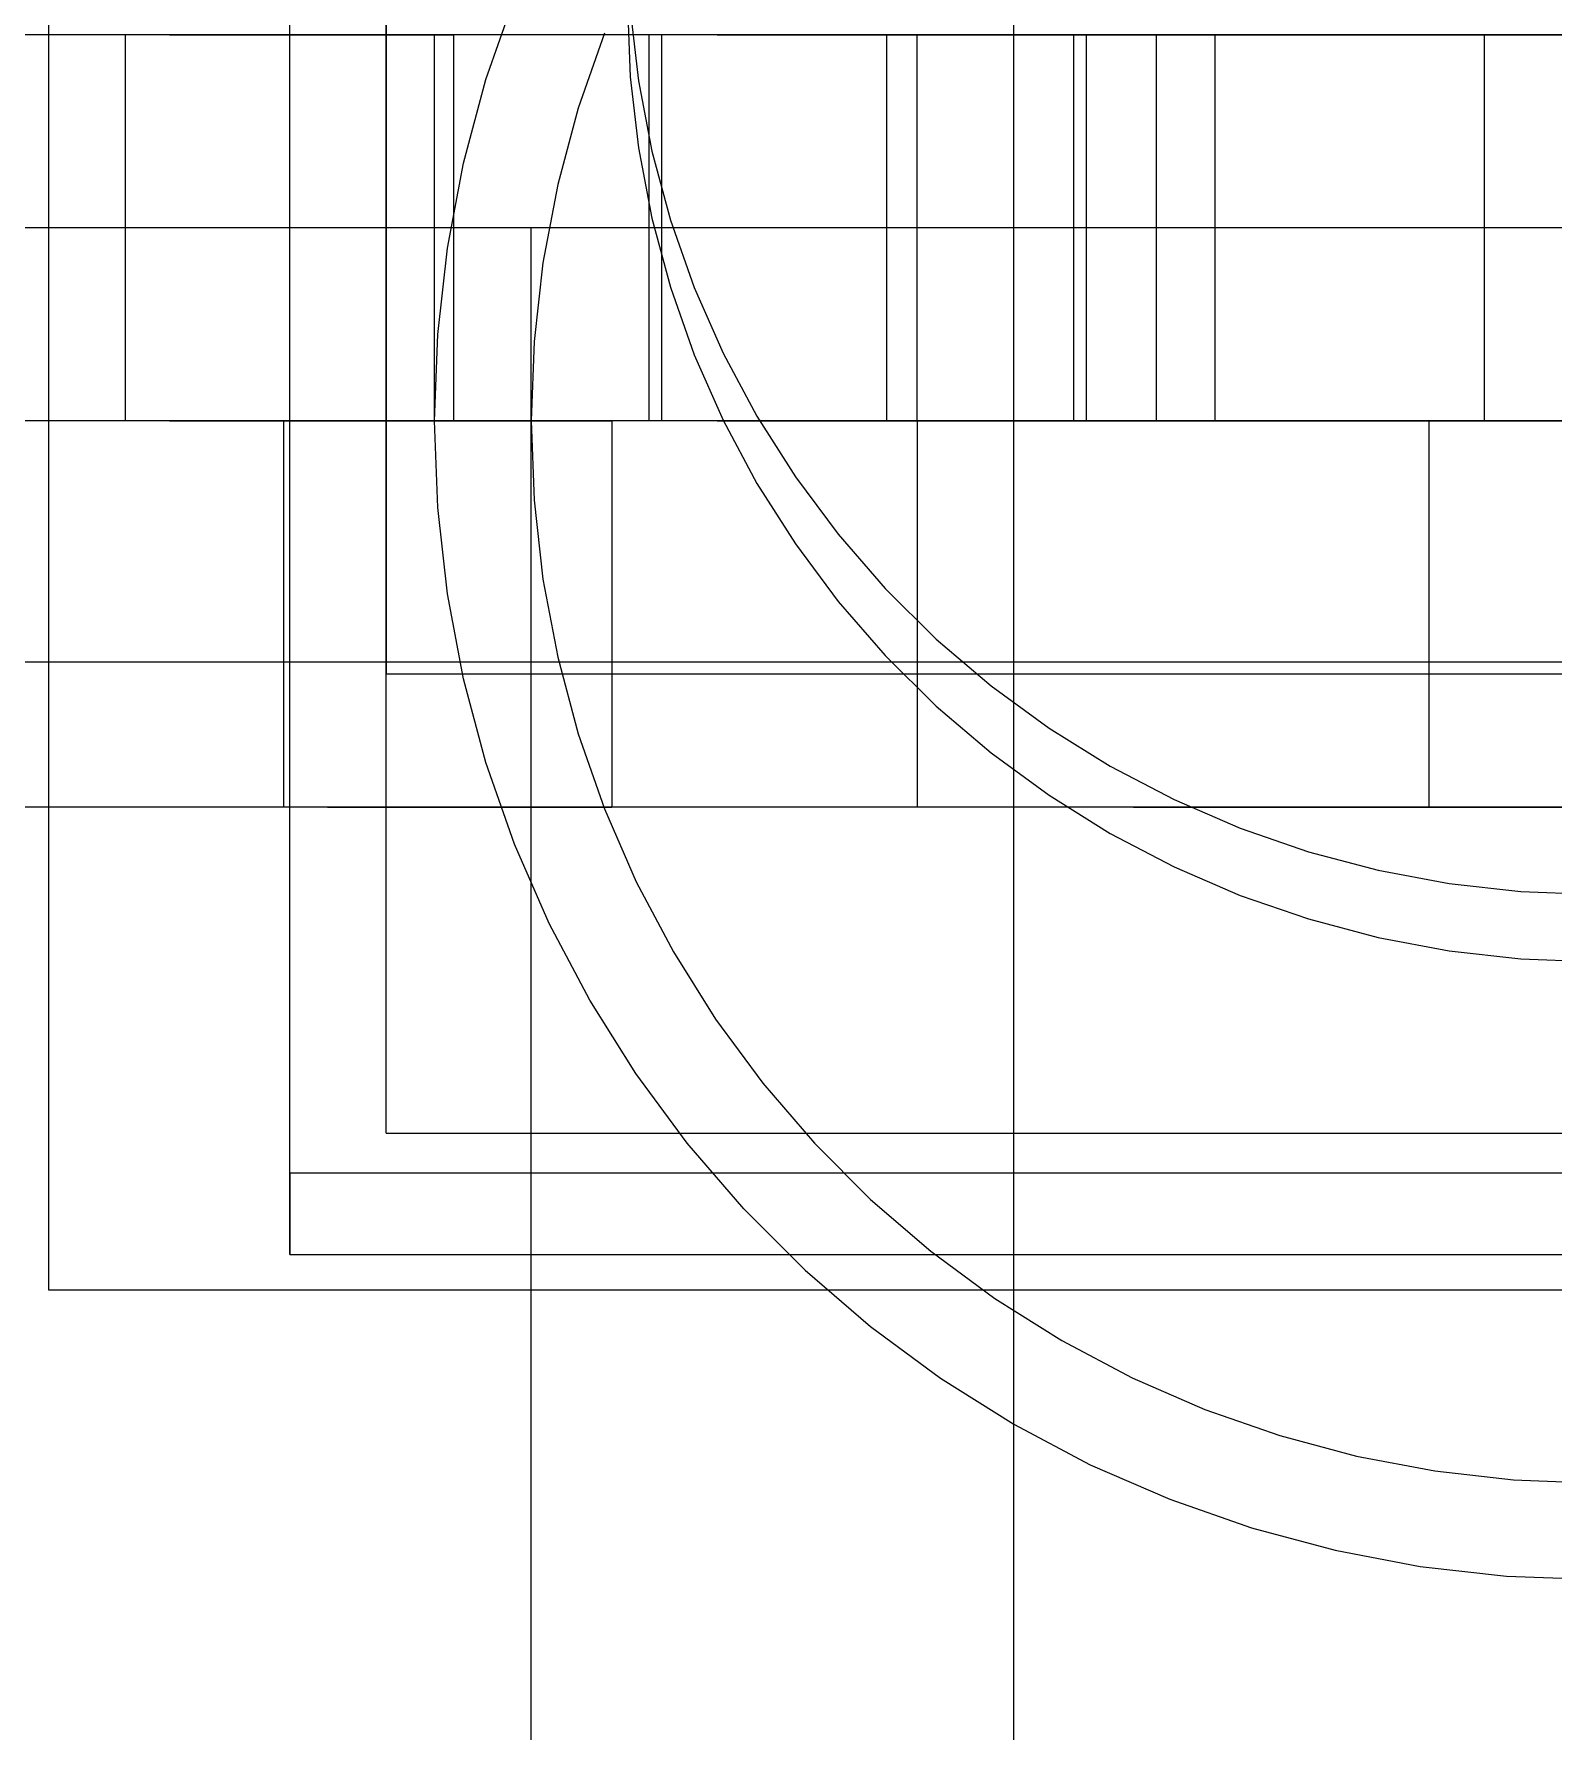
# Model space of a CAD drawing. Header units: millimetres. Extents: x -180 to 1414, y -663 to 972.
# Drawn here: x 1183.85 to 1199.59, y 436.43 to 454.01 of the extents above; entities that cross this region are included whole.
import ezdxf

# ---------------------------------------------------------------- set-up
doc = ezdxf.new("R2010")
doc.units = ezdxf.units.MM
doc.layers.add('TOP', color=8, linetype='Continuous')

msp = doc.modelspace()

# ---------------------------------------------------------------- linework, layer by layer
at = {"layer": 'TOP'}
for p, q in [((1194, 447.5), (1194, 544.9)), ((1187.5, 472.138), (1187.5, 447.381)), ((1186.5, 442.211), (1186.5, 469.476)), ((1186.5, 441.367), (1186.5, 468.633)), ((1187.5, 442.622), (1187.5, 467.378)), ((1184, 462.941), (1184, 441)), ((1188.533, 453.537), (1188.83, 454.384)), ((1190, 454.304), (1190.028, 453.564)), ((1190.028, 454.26), (1190.112, 453.524)), ((1184.473, 454), (1181.56, 454)), ((1185, 454), (1183.1, 454)), ((1187.473, 454), (1184.473, 454)), ((1184.8, 450), (1184.8, 454)), ((1184.805, 454), (1184.8, 454)), ((1184.819, 454), (1184.805, 454)), ((1184.843, 454), (1184.819, 454)), ((1184.876, 454), (1184.843, 454)), ((1184.918, 454), (1184.876, 454)), ((1184.968, 454), (1184.918, 454)), ((1185.028, 454), (1184.968, 454)), ((1186.983, 454), (1185, 454)), ((1185.095, 454), (1185.028, 454)), ((1185.171, 454), (1185.095, 454)), ((1185.254, 454), (1185.171, 454)), ((1185.254, 454), (1185.344, 454)), ((1185.344, 454), (1185.44, 454)), ((1185.44, 454), (1185.542, 454)), ((1185.542, 454), (1185.65, 454)), ((1185.65, 454), (1185.762, 454)), ((1185.762, 454), (1185.879, 454)), ((1185.879, 454), (1185.999, 454)), ((1185.999, 454), (1186.122, 454)), ((1186.122, 454), (1186.247, 454)), ((1186.247, 454), (1186.373, 454)), ((1186.373, 454), (1186.5, 454)), ((1186.5, 454), (1186.627, 454)), ((1186.627, 454), (1186.753, 454)), ((1186.753, 454), (1186.878, 454)), ((1186.878, 454), (1187.001, 454)), ((1189.04, 454), (1186.983, 454)), ((1187.001, 454), (1187.121, 454)), ((1187.121, 454), (1187.238, 454)), ((1187.238, 454), (1187.35, 454)), ((1187.35, 454), (1187.458, 454)), ((1187.458, 454), (1187.56, 454)), ((1190.543, 454), (1187.473, 454)), ((1187.56, 454), (1187.656, 454)), ((1187.656, 454), (1187.746, 454)), ((1187.746, 454), (1187.829, 454)), ((1187.829, 454), (1187.905, 454)), ((1187.905, 454), (1187.972, 454)), ((1187.972, 454), (1188.032, 454)), ((1188, 450), (1188, 454)), ((1188.034, 454), (1188, 454)), ((1188.032, 454), (1188.082, 454)), ((1188.134, 454), (1188.034, 454)), ((1188.082, 454), (1188.124, 454)), ((1188.124, 454), (1188.157, 454)), ((1188.301, 454), (1188.134, 454)), ((1188.157, 454), (1188.181, 454)), ((1188.181, 454), (1188.195, 454)), ((1188.195, 454), (1188.2, 454)), ((1188.2, 450), (1188.2, 454)), ((1188.533, 454), (1188.301, 454)), ((1188.83, 454), (1188.533, 454)), ((1189.188, 454), (1188.83, 454)), ((1191.157, 454), (1189.04, 454)), ((1189.608, 454), (1189.188, 454)), ((1189.76, 454.019), (1189.489, 453.242)), ((1190.085, 454), (1189.608, 454)), ((1190.618, 454), (1190.085, 454)), ((1190.224, 450), (1190.224, 454)), ((1190.23, 454), (1190.224, 454)), ((1190.249, 454), (1190.23, 454)), ((1190.279, 454), (1190.249, 454)), ((1190.322, 454), (1190.279, 454)), ((1190.376, 454), (1190.322, 454)), ((1190.354, 450), (1190.354, 454)), ((1190.36, 454), (1190.354, 454)), ((1190.379, 454), (1190.36, 454)), ((1190.442, 454), (1190.376, 454)), ((1190.409, 454), (1190.379, 454)), ((1190.452, 454), (1190.409, 454)), ((1190.519, 454), (1190.442, 454)), ((1190.506, 454), (1190.452, 454)), ((1190.572, 454), (1190.506, 454)), ((1190.606, 454), (1190.519, 454)), ((1193.666, 454), (1190.543, 454)), ((1190.649, 454), (1190.572, 454)), ((1190.704, 454), (1190.606, 454)), ((1191.203, 454), (1190.618, 454)), ((1190.736, 454), (1190.649, 454)), ((1190.811, 454), (1190.704, 454)), ((1190.834, 454), (1190.736, 454)), ((1190.928, 454), (1190.811, 454)), ((1190.941, 454), (1190.834, 454)), ((1190.928, 454), (1191.052, 454)), ((1190.941, 454), (1191.058, 454)), ((1191.052, 454), (1191.185, 454)), ((1191.058, 454), (1191.182, 454)), ((1193.324, 454), (1191.157, 454)), ((1191.182, 454), (1191.315, 454)), ((1191.185, 454), (1191.324, 454)), ((1191.838, 454), (1191.203, 454)), ((1191.315, 454), (1191.454, 454)), ((1191.324, 454), (1191.469, 454)), ((1191.454, 454), (1191.6, 454)), ((1191.469, 454), (1191.62, 454)), ((1191.6, 454), (1191.75, 454)), ((1191.62, 454), (1191.776, 454)), ((1191.75, 454), (1191.906, 454)), ((1191.776, 454), (1191.934, 454)), ((1191.838, 454), (1192.518, 454)), ((1191.906, 454), (1192.065, 454)), ((1191.934, 454), (1192.096, 454)), ((1192.065, 454), (1192.226, 454)), ((1192.096, 454), (1192.26, 454)), ((1192.226, 454), (1192.39, 454)), ((1192.26, 454), (1192.424, 454)), ((1192.39, 454), (1192.554, 454)), ((1192.424, 454), (1192.588, 454)), ((1192.518, 454), (1193.24, 454)), ((1192.554, 454), (1192.719, 454)), ((1192.588, 454), (1192.752, 454)), ((1192.686, 450), (1192.686, 454)), ((1192.691, 454), (1192.686, 454)), ((1192.705, 454), (1192.691, 454)), ((1192.729, 454), (1192.705, 454)), ((1192.719, 454), (1192.882, 454)), ((1192.762, 454), (1192.729, 454)), ((1192.752, 454), (1192.914, 454)), ((1192.804, 454), (1192.762, 454)), ((1192.855, 454), (1192.804, 454)), ((1192.914, 454), (1192.855, 454)), ((1192.882, 454), (1193.044, 454)), ((1192.914, 454), (1193.072, 454)), ((1192.982, 454), (1192.914, 454)), ((1193.057, 454), (1192.982, 454)), ((1193, 450), (1193, 454)), ((1193.02, 454), (1193, 454)), ((1193.078, 454), (1193.02, 454)), ((1193.044, 454), (1193.203, 454)), ((1193.14, 454), (1193.057, 454)), ((1193.072, 454), (1193.228, 454)), ((1193.176, 454), (1193.078, 454)), ((1193.23, 454), (1193.14, 454)), ((1193.311, 454), (1193.176, 454)), ((1193.203, 454), (1193.358, 454)), ((1193.228, 454), (1193.379, 454)), ((1193.23, 454), (1193.326, 454)), ((1193.24, 454), (1194, 454)), ((1193.484, 454), (1193.311, 454)), ((1195.529, 454), (1193.324, 454)), ((1193.326, 454), (1193.429, 454)), ((1193.358, 454), (1193.509, 454)), ((1193.379, 454), (1193.524, 454)), ((1193.429, 454), (1193.536, 454)), ((1193.693, 454), (1193.484, 454)), ((1193.509, 454), (1193.654, 454)), ((1193.524, 454), (1193.663, 454)), ((1193.536, 454), (1193.649, 454)), ((1193.649, 454), (1193.765, 454)), ((1193.654, 454), (1193.793, 454)), ((1193.663, 454), (1193.796, 454)), ((1196.824, 454), (1193.666, 454)), ((1193.938, 454), (1193.693, 454)), ((1193.765, 454), (1193.885, 454)), ((1193.793, 454), (1193.926, 454)), ((1193.796, 454), (1193.92, 454)), ((1193.885, 454), (1194.008, 454)), ((1193.92, 454), (1194.037, 454)), ((1193.926, 454), (1194.05, 454)), ((1194.216, 454), (1193.938, 454)), ((1194, 454), (1194.793, 454)), ((1194.008, 454), (1194.133, 454)), ((1194.037, 454), (1194.144, 454)), ((1194.05, 454), (1194.167, 454)), ((1194.133, 454), (1194.259, 454)), ((1194.144, 454), (1194.242, 454)), ((1194.167, 454), (1194.274, 454)), ((1194.527, 454), (1194.216, 454)), ((1194.242, 454), (1194.329, 454)), ((1194.259, 454), (1194.386, 454)), ((1194.274, 454), (1194.372, 454)), ((1194.329, 454), (1194.406, 454)), ((1194.372, 454), (1194.459, 454)), ((1194.386, 454), (1194.513, 454)), ((1194.406, 454), (1194.472, 454)), ((1194.459, 454), (1194.536, 454)), ((1194.472, 454), (1194.526, 454)), ((1194.513, 454), (1194.64, 454)), ((1194.526, 454), (1194.569, 454)), ((1194.869, 454), (1194.527, 454)), ((1194.536, 454), (1194.602, 454)), ((1194.569, 454), (1194.599, 454)), ((1194.599, 454), (1194.618, 454)), ((1194.602, 454), (1194.656, 454)), ((1194.618, 454), (1194.624, 454)), ((1194.624, 450), (1194.624, 454)), ((1194.64, 454), (1194.765, 454)), ((1194.656, 454), (1194.699, 454)), ((1194.699, 454), (1194.73, 454)), ((1194.73, 454), (1194.748, 454)), ((1194.748, 454), (1194.754, 454)), ((1194.754, 450), (1194.754, 454)), ((1194.765, 454), (1194.887, 454)), ((1194.793, 454), (1195.616, 454)), ((1195.239, 454), (1194.869, 454)), ((1194.887, 454), (1195.007, 454)), ((1195.007, 454), (1195.124, 454)), ((1195.124, 454), (1195.236, 454)), ((1195.236, 454), (1195.344, 454)), ((1195.239, 454), (1195.636, 454)), ((1195.344, 454), (1195.446, 454)), ((1195.446, 454), (1195.543, 454)), ((1195.478, 450), (1195.478, 454)), ((1195.482, 454), (1195.478, 454)), ((1195.497, 454), (1195.482, 454)), ((1195.52, 454), (1195.497, 454)), ((1195.553, 454), (1195.52, 454)), ((1197.758, 454), (1195.529, 454)), ((1195.543, 454), (1195.633, 454)), ((1195.595, 454), (1195.553, 454)), ((1195.646, 454), (1195.595, 454)), ((1195.616, 454), (1196.463, 454)), ((1195.633, 454), (1195.715, 454)), ((1195.636, 454), (1196.057, 454)), ((1195.705, 454), (1195.646, 454)), ((1195.773, 454), (1195.705, 454)), ((1195.715, 454), (1195.791, 454)), ((1195.849, 454), (1195.773, 454)), ((1195.791, 454), (1195.859, 454)), ((1195.932, 454), (1195.849, 454)), ((1195.859, 454), (1195.918, 454)), ((1195.918, 454), (1195.969, 454)), ((1195.932, 454), (1196.021, 454)), ((1195.969, 454), (1196.011, 454)), ((1196.011, 454), (1196.044, 454)), ((1196.021, 454), (1196.118, 454)), ((1196.044, 454), (1196.067, 454)), ((1196.057, 454), (1196.5, 454)), ((1196.067, 454), (1196.082, 454)), ((1196.082, 454), (1196.086, 454)), ((1196.086, 450), (1196.086, 454)), ((1196.118, 454), (1196.22, 454)), ((1196.22, 454), (1196.328, 454)), ((1196.328, 454), (1196.44, 454)), ((1196.44, 454), (1196.557, 454)), ((1196.463, 454), (1197.33, 454)), ((1196.5, 454), (1196.963, 454)), ((1196.557, 454), (1196.677, 454)), ((1196.677, 454), (1196.799, 454)), ((1196.799, 454), (1196.924, 454)), ((1200, 454), (1196.824, 454)), ((1196.924, 454), (1197.051, 454)), ((1196.963, 454), (1197.443, 454)), ((1197.051, 454), (1197.178, 454)), ((1197.178, 454), (1197.305, 454)), ((1197.305, 454), (1197.431, 454)), ((1197.33, 454), (1198.211, 454)), ((1197.431, 454), (1197.556, 454)), ((1197.443, 454), (1197.937, 454)), ((1197.556, 454), (1197.679, 454)), ((1197.679, 454), (1197.799, 454)), ((1200, 454), (1197.758, 454)), ((1197.799, 454), (1197.915, 454)), ((1197.915, 454), (1198.028, 454)), ((1197.937, 454), (1198.442, 454)), ((1198.028, 454), (1198.135, 454)), ((1198.238, 454), (1198.135, 454)), ((1198.211, 454), (1199.103, 454)), ((1198.334, 454), (1198.238, 454)), ((1198.334, 454), (1198.424, 454)), ((1198.424, 454), (1198.507, 454)), ((1198.442, 454), (1198.957, 454)), ((1198.507, 454), (1198.582, 454)), ((1198.582, 454), (1198.65, 454)), ((1198.65, 454), (1198.709, 454)), ((1198.709, 454), (1198.76, 454)), ((1198.76, 454), (1198.802, 454)), ((1198.802, 454), (1198.835, 454)), ((1198.835, 454), (1198.859, 454)), ((1198.859, 454), (1198.873, 454)), ((1198.873, 454), (1198.878, 454)), ((1198.878, 450), (1198.878, 454)), ((1198.957, 454), (1199.477, 454)), ((1199.103, 454), (1200, 454)), ((1199.477, 454), (1200, 454)), ((1188.301, 452.67), (1188.533, 453.537)), ((1190.028, 453.564), (1190.112, 452.828)), ((1190.112, 453.524), (1190.251, 452.796)), ((1189.489, 453.242), (1189.276, 452.448)), ((1190.112, 452.828), (1190.251, 452.101)), ((1190.251, 452.796), (1190.444, 452.081)), ((1188.134, 451.789), (1188.301, 452.67)), ((1189.276, 452.448), (1189.123, 451.639)), ((1190.251, 452.101), (1190.444, 451.385)), ((1190.444, 452.081), (1190.691, 451.382)), ((1185.386, 452), (1182.645, 452)), ((1187.761, 452), (1183.788, 452)), ((1188.21, 452), (1185.386, 452)), ((1191.803, 452), (1187.761, 452)), ((1191.099, 452), (1188.21, 452)), ((1189.031, 452), (1189, 452)), ((1189, 346.8), (1189, 452)), ((1189.123, 452), (1189.031, 452)), ((1189.276, 452), (1189.123, 452)), ((1189.489, 452), (1189.276, 452)), ((1189.76, 452), (1189.489, 452)), ((1190.089, 452), (1189.76, 452)), ((1190.474, 452), (1190.089, 452)), ((1190.911, 452), (1190.474, 452)), ((1191.4, 452), (1190.911, 452)), ((1194.038, 452), (1191.099, 452)), ((1191.936, 452), (1191.4, 452)), ((1195.89, 452), (1191.803, 452)), ((1192.518, 452), (1191.936, 452)), ((1193.142, 452), (1192.518, 452)), ((1193.803, 452), (1193.142, 452)), ((1194.5, 452), (1193.803, 452)), ((1194.017, 452), (1194, 452)), ((1194, 348), (1194, 452)), ((1194.067, 452), (1194.017, 452)), ((1197.011, 452), (1194.038, 452)), ((1194.15, 452), (1194.067, 452)), ((1194.267, 452), (1194.15, 452)), ((1194.415, 452), (1194.267, 452)), ((1194.594, 452), (1194.415, 452)), ((1195.227, 452), (1194.5, 452)), ((1194.804, 452), (1194.594, 452)), ((1195.043, 452), (1194.804, 452)), ((1195.309, 452), (1195.043, 452)), ((1195.981, 452), (1195.227, 452)), ((1195.602, 452), (1195.309, 452)), ((1195.919, 452), (1195.602, 452)), ((1200, 452), (1195.89, 452)), ((1196.259, 452), (1195.919, 452)), ((1196.758, 452), (1195.981, 452)), ((1196.62, 452), (1196.259, 452)), ((1197, 452), (1196.62, 452)), ((1197.552, 452), (1196.758, 452)), ((1197.397, 452), (1197, 452)), ((1200, 452), (1197.011, 452)), ((1197.808, 452), (1197.397, 452)), ((1198.361, 452), (1197.552, 452)), ((1198.231, 452), (1197.808, 452)), ((1198.665, 452), (1198.231, 452)), ((1199.178, 452), (1198.361, 452)), ((1199.106, 452), (1198.665, 452)), ((1199.552, 452), (1199.106, 452)), ((1200, 452), (1199.178, 452)), ((1200, 452), (1199.552, 452)), ((1188.034, 450.897), (1188.134, 451.789)), ((1189.123, 451.639), (1189.031, 450.822)), ((1190.444, 451.385), (1190.691, 450.686)), ((1190.691, 451.382), (1190.99, 450.703)), ((1188, 450), (1188.034, 450.897)), ((1189.031, 450.822), (1189, 450)), ((1190.691, 450.686), (1190.99, 450.008)), ((1190.99, 450.703), (1191.34, 450.049)), ((1184.473, 450), (1181.56, 450)), ((1184.814, 450), (1182.5, 450)), ((1185, 450), (1183.1, 450)), ((1187.473, 450), (1184.473, 450)), ((1184.805, 450), (1184.8, 450)), ((1184.819, 450), (1184.805, 450)), ((1187.213, 450), (1184.814, 450)), ((1184.843, 450), (1184.819, 450)), ((1184.876, 450), (1184.843, 450)), ((1184.918, 450), (1184.876, 450)), ((1184.968, 450), (1184.918, 450)), ((1185.028, 450), (1184.968, 450)), ((1186.983, 450), (1185, 450)), ((1185.095, 450), (1185.028, 450)), ((1185.171, 450), (1185.095, 450)), ((1185.254, 450), (1185.171, 450)), ((1185.254, 450), (1185.344, 450)), ((1185.344, 450), (1185.44, 450)), ((1185.44, 450), (1185.542, 450)), ((1185.542, 450), (1185.65, 450)), ((1185.65, 450), (1185.762, 450)), ((1185.762, 450), (1185.879, 450)), ((1185.879, 450), (1185.999, 450)), ((1185.999, 450), (1186.122, 450)), ((1186.122, 450), (1186.247, 450)), ((1186.247, 450), (1186.373, 450)), ((1186.373, 450), (1186.5, 450)), ((1186.442, 450), (1186.437, 450)), ((1186.437, 450), (1186.437, 446)), ((1186.456, 450), (1186.442, 450)), ((1186.479, 450), (1186.456, 450)), ((1186.512, 450), (1186.479, 450)), ((1186.5, 450), (1186.627, 450)), ((1186.554, 450), (1186.512, 450)), ((1186.605, 450), (1186.554, 450)), ((1186.665, 450), (1186.605, 450)), ((1186.627, 450), (1186.753, 450)), ((1186.732, 450), (1186.665, 450)), ((1186.808, 450), (1186.732, 450)), ((1186.753, 450), (1186.878, 450)), ((1186.891, 450), (1186.808, 450)), ((1186.878, 450), (1187.001, 450)), ((1186.891, 450), (1186.981, 450)), ((1186.981, 450), (1187.077, 450)), ((1189.04, 450), (1186.983, 450)), ((1187.001, 450), (1187.121, 450)), ((1187.077, 450), (1187.179, 450)), ((1187.121, 450), (1187.238, 450)), ((1187.179, 450), (1187.287, 450)), ((1189.684, 450), (1187.213, 450)), ((1187.238, 450), (1187.35, 450)), ((1187.287, 450), (1187.399, 450)), ((1187.35, 450), (1187.458, 450)), ((1187.399, 450), (1187.516, 450)), ((1187.458, 450), (1187.56, 450)), ((1190.543, 450), (1187.473, 450)), ((1187.516, 450), (1187.636, 450)), ((1187.56, 450), (1187.656, 450)), ((1187.636, 450), (1187.759, 450)), ((1187.656, 450), (1187.746, 450)), ((1187.746, 450), (1187.829, 450)), ((1187.759, 450), (1187.883, 450)), ((1187.829, 450), (1187.905, 450)), ((1187.883, 450), (1188.01, 450)), ((1187.905, 450), (1187.972, 450)), ((1187.972, 450), (1188.032, 450)), ((1188.034, 449.103), (1188, 450)), ((1188.034, 450), (1188, 450)), ((1188.01, 450), (1188.137, 450)), ((1188.032, 450), (1188.082, 450)), ((1188.134, 450), (1188.034, 450)), ((1188.082, 450), (1188.124, 450)), ((1188.124, 450), (1188.157, 450)), ((1188.301, 450), (1188.134, 450)), ((1188.137, 450), (1188.264, 450)), ((1188.157, 450), (1188.181, 450)), ((1188.181, 450), (1188.195, 450)), ((1188.195, 450), (1188.2, 450)), ((1188.264, 450), (1188.39, 450)), ((1188.533, 450), (1188.301, 450)), ((1188.39, 450), (1188.515, 450)), ((1188.515, 450), (1188.638, 450)), ((1188.83, 450), (1188.533, 450)), ((1188.638, 450), (1188.758, 450)), ((1188.758, 450), (1188.874, 450)), ((1189.188, 450), (1188.83, 450)), ((1188.874, 450), (1188.987, 450)), ((1188.987, 450), (1189.094, 450)), ((1189, 450), (1189.031, 449.178)), ((1191.157, 450), (1189.04, 450)), ((1189.094, 450), (1189.197, 450)), ((1189.608, 450), (1189.188, 450)), ((1189.197, 450), (1189.293, 450)), ((1189.293, 450), (1189.383, 450)), ((1189.383, 450), (1189.466, 450)), ((1189.466, 450), (1189.541, 450)), ((1189.541, 450), (1189.609, 450)), ((1190.085, 450), (1189.608, 450)), ((1189.609, 450), (1189.668, 450)), ((1189.668, 450), (1189.719, 450)), ((1192.212, 450), (1189.684, 450)), ((1189.719, 450), (1189.761, 450)), ((1189.761, 450), (1189.794, 450)), ((1189.794, 450), (1189.818, 450)), ((1189.818, 450), (1189.832, 450)), ((1189.832, 450), (1189.837, 450)), ((1189.837, 450), (1189.837, 446)), ((1190.618, 450), (1190.085, 450)), ((1190.23, 450), (1190.224, 450)), ((1190.249, 450), (1190.23, 450)), ((1190.279, 450), (1190.249, 450)), ((1190.322, 450), (1190.279, 450)), ((1190.376, 450), (1190.322, 450)), ((1190.36, 450), (1190.354, 450)), ((1190.379, 450), (1190.36, 450)), ((1190.442, 450), (1190.376, 450)), ((1190.409, 450), (1190.379, 450)), ((1190.452, 450), (1190.409, 450)), ((1190.519, 450), (1190.442, 450)), ((1190.506, 450), (1190.452, 450)), ((1190.572, 450), (1190.506, 450)), ((1190.606, 450), (1190.519, 450)), ((1193.666, 450), (1190.543, 450)), ((1190.649, 450), (1190.572, 450)), ((1190.704, 450), (1190.606, 450)), ((1191.203, 450), (1190.618, 450)), ((1190.736, 450), (1190.649, 450)), ((1190.811, 450), (1190.704, 450)), ((1190.834, 450), (1190.736, 450)), ((1190.928, 450), (1190.811, 450)), ((1190.941, 450), (1190.834, 450)), ((1190.928, 450), (1191.052, 450)), ((1190.941, 450), (1191.058, 450)), ((1190.99, 450.008), (1191.34, 449.353)), ((1191.052, 450), (1191.185, 450)), ((1191.058, 450), (1191.182, 450)), ((1193.324, 450), (1191.157, 450)), ((1191.182, 450), (1191.315, 450)), ((1191.185, 450), (1191.324, 450)), ((1191.838, 450), (1191.203, 450)), ((1191.315, 450), (1191.454, 450)), ((1191.324, 450), (1191.469, 450)), ((1191.34, 450.049), (1191.738, 449.422)), ((1191.454, 450), (1191.6, 450)), ((1191.469, 450), (1191.62, 450)), ((1191.6, 450), (1191.75, 450)), ((1191.62, 450), (1191.776, 450)), ((1191.75, 450), (1191.906, 450)), ((1191.776, 450), (1191.934, 450)), ((1191.838, 450), (1192.518, 450)), ((1191.906, 450), (1192.065, 450)), ((1191.934, 450), (1192.096, 450)), ((1192.065, 450), (1192.226, 450)), ((1192.096, 450), (1192.26, 450)), ((1194.784, 450), (1192.212, 450)), ((1192.226, 450), (1192.39, 450)), ((1192.26, 450), (1192.424, 450)), ((1192.39, 450), (1192.554, 450)), ((1192.424, 450), (1192.588, 450)), ((1192.518, 450), (1193.24, 450)), ((1192.554, 450), (1192.719, 450)), ((1192.588, 450), (1192.752, 450)), ((1192.691, 450), (1192.686, 450)), ((1192.705, 450), (1192.691, 450)), ((1192.729, 450), (1192.705, 450)), ((1192.719, 450), (1192.882, 450)), ((1192.762, 450), (1192.729, 450)), ((1192.752, 450), (1192.914, 450)), ((1192.804, 450), (1192.762, 450)), ((1192.855, 450), (1192.804, 450)), ((1192.914, 450), (1192.855, 450)), ((1192.882, 450), (1193.044, 450)), ((1192.914, 450), (1193.072, 450)), ((1192.982, 450), (1192.914, 450)), ((1193.057, 450), (1192.982, 450)), ((1193.02, 450), (1193, 450)), ((1193, 450), (1193, 446)), ((1193.02, 450), (1193, 450)), ((1193.078, 450), (1193.02, 450)), ((1193.078, 450), (1193.02, 450)), ((1193.044, 450), (1193.203, 450)), ((1193.14, 450), (1193.057, 450)), ((1193.072, 450), (1193.228, 450)), ((1193.176, 450), (1193.078, 450)), ((1193.176, 450), (1193.078, 450)), ((1193.23, 450), (1193.14, 450)), ((1193.311, 450), (1193.176, 450)), ((1193.311, 450), (1193.176, 450)), ((1193.203, 450), (1193.358, 450)), ((1193.228, 450), (1193.379, 450)), ((1193.23, 450), (1193.326, 450)), ((1193.24, 450), (1194, 450)), ((1193.484, 450), (1193.311, 450)), ((1193.484, 450), (1193.311, 450)), ((1195.529, 450), (1193.324, 450)), ((1193.326, 450), (1193.429, 450)), ((1193.358, 450), (1193.509, 450)), ((1193.379, 450), (1193.524, 450)), ((1193.429, 450), (1193.536, 450)), ((1193.693, 450), (1193.484, 450)), ((1193.693, 450), (1193.484, 450)), ((1193.509, 450), (1193.654, 450)), ((1193.524, 450), (1193.663, 450)), ((1193.536, 450), (1193.649, 450)), ((1193.649, 450), (1193.765, 450)), ((1193.654, 450), (1193.793, 450)), ((1193.663, 450), (1193.796, 450)), ((1196.824, 450), (1193.666, 450)), ((1193.938, 450), (1193.693, 450)), ((1193.938, 450), (1193.693, 450)), ((1193.765, 450), (1193.885, 450)), ((1193.793, 450), (1193.926, 450)), ((1193.796, 450), (1193.92, 450)), ((1193.885, 450), (1194.008, 450)), ((1193.92, 450), (1194.037, 450)), ((1193.926, 450), (1194.05, 450)), ((1194.216, 450), (1193.938, 450)), ((1194.216, 450), (1193.938, 450)), ((1194, 450), (1194.793, 450)), ((1194.008, 450), (1194.133, 450)), ((1194.037, 450), (1194.144, 450)), ((1194.05, 450), (1194.167, 450)), ((1194.133, 450), (1194.259, 450)), ((1194.144, 450), (1194.242, 450)), ((1194.167, 450), (1194.274, 450)), ((1194.527, 450), (1194.216, 450)), ((1194.527, 450), (1194.216, 450)), ((1194.242, 450), (1194.329, 450)), ((1194.259, 450), (1194.386, 450)), ((1194.274, 450), (1194.372, 450)), ((1194.329, 450), (1194.406, 450)), ((1194.372, 450), (1194.459, 450)), ((1194.386, 450), (1194.513, 450)), ((1194.406, 450), (1194.472, 450)), ((1194.459, 450), (1194.536, 450)), ((1194.472, 450), (1194.526, 450)), ((1194.513, 450), (1194.64, 450)), ((1194.526, 450), (1194.569, 450)), ((1194.869, 450), (1194.527, 450)), ((1194.869, 450), (1194.527, 450)), ((1194.536, 450), (1194.602, 450)), ((1194.569, 450), (1194.599, 450)), ((1194.599, 450), (1194.618, 450)), ((1194.602, 450), (1194.656, 450)), ((1194.618, 450), (1194.624, 450)), ((1194.64, 450), (1194.765, 450)), ((1194.656, 450), (1194.699, 450)), ((1194.699, 450), (1194.73, 450)), ((1194.73, 450), (1194.748, 450)), ((1194.754, 450), (1194.748, 450)), ((1194.765, 450), (1194.887, 450)), ((1197.384, 450), (1194.784, 450)), ((1194.793, 450), (1195.616, 450)), ((1195.239, 450), (1194.869, 450)), ((1195.239, 450), (1194.869, 450)), ((1194.887, 450), (1195.007, 450)), ((1195.007, 450), (1195.124, 450)), ((1195.124, 450), (1195.236, 450)), ((1195.236, 450), (1195.344, 450)), ((1195.239, 450), (1195.636, 450)), ((1195.239, 450), (1195.636, 450)), ((1195.344, 450), (1195.446, 450)), ((1195.446, 450), (1195.543, 450)), ((1195.482, 450), (1195.478, 450)), ((1195.497, 450), (1195.482, 450)), ((1195.52, 450), (1195.497, 450)), ((1195.553, 450), (1195.52, 450)), ((1197.758, 450), (1195.529, 450)), ((1195.543, 450), (1195.633, 450)), ((1195.595, 450), (1195.553, 450)), ((1195.646, 450), (1195.595, 450)), ((1195.616, 450), (1196.463, 450)), ((1195.633, 450), (1195.715, 450)), ((1195.636, 450), (1196.057, 450)), ((1195.636, 450), (1196.057, 450)), ((1195.705, 450), (1195.646, 450)), ((1195.773, 450), (1195.705, 450)), ((1195.715, 450), (1195.791, 450)), ((1195.849, 450), (1195.773, 450)), ((1195.791, 450), (1195.859, 450)), ((1195.932, 450), (1195.849, 450)), ((1195.859, 450), (1195.918, 450)), ((1195.918, 450), (1195.969, 450)), ((1195.932, 450), (1196.021, 450)), ((1195.969, 450), (1196.011, 450)), ((1196.011, 450), (1196.044, 450)), ((1196.021, 450), (1196.118, 450)), ((1196.044, 450), (1196.067, 450)), ((1196.057, 450), (1196.5, 450)), ((1196.057, 450), (1196.5, 450)), ((1196.067, 450), (1196.082, 450)), ((1196.082, 450), (1196.086, 450)), ((1196.118, 450), (1196.22, 450)), ((1196.22, 450), (1196.328, 450)), ((1196.328, 450), (1196.44, 450)), ((1196.44, 450), (1196.557, 450)), ((1196.463, 450), (1197.33, 450)), ((1196.5, 450), (1196.963, 450)), ((1196.5, 450), (1196.963, 450)), ((1196.557, 450), (1196.677, 450)), ((1196.677, 450), (1196.799, 450)), ((1196.799, 450), (1196.924, 450)), ((1200, 450), (1196.824, 450)), ((1196.924, 450), (1197.051, 450)), ((1196.963, 450), (1197.443, 450)), ((1196.963, 450), (1197.443, 450)), ((1197.051, 450), (1197.178, 450)), ((1197.178, 450), (1197.305, 450)), ((1197.305, 450), (1197.431, 450)), ((1197.33, 450), (1198.211, 450)), ((1200, 450), (1197.384, 450)), ((1197.431, 450), (1197.556, 450)), ((1197.443, 450), (1197.937, 450)), ((1197.443, 450), (1197.937, 450)), ((1197.556, 450), (1197.679, 450)), ((1197.679, 450), (1197.799, 450)), ((1200, 450), (1197.758, 450)), ((1197.799, 450), (1197.915, 450)), ((1197.915, 450), (1198.028, 450)), ((1197.937, 450), (1198.442, 450)), ((1197.937, 450), (1198.442, 450)), ((1198.028, 450), (1198.135, 450)), ((1198.238, 450), (1198.135, 450)), ((1198.211, 450), (1199.103, 450)), ((1198.238, 450), (1198.334, 450)), ((1198.305, 450), (1198.3, 450)), ((1198.3, 450), (1198.3, 446)), ((1198.319, 450), (1198.305, 450)), ((1198.343, 450), (1198.319, 450)), ((1198.334, 450), (1198.424, 450)), ((1198.376, 450), (1198.343, 450)), ((1198.418, 450), (1198.376, 450)), ((1198.468, 450), (1198.418, 450)), ((1198.424, 450), (1198.507, 450)), ((1198.442, 450), (1198.957, 450)), ((1198.442, 450), (1198.957, 450)), ((1198.528, 450), (1198.468, 450)), ((1198.507, 450), (1198.582, 450)), ((1198.595, 450), (1198.528, 450)), ((1198.582, 450), (1198.65, 450)), ((1198.671, 450), (1198.595, 450)), ((1198.65, 450), (1198.709, 450)), ((1198.754, 450), (1198.671, 450)), ((1198.709, 450), (1198.76, 450)), ((1198.844, 450), (1198.754, 450)), ((1198.76, 450), (1198.802, 450)), ((1198.802, 450), (1198.835, 450)), ((1198.835, 450), (1198.859, 450)), ((1198.844, 450), (1198.94, 450)), ((1198.859, 450), (1198.873, 450)), ((1198.873, 450), (1198.878, 450)), ((1198.94, 450), (1199.042, 450)), ((1198.957, 450), (1199.477, 450)), ((1198.957, 450), (1199.477, 450)), ((1199.042, 450), (1199.15, 450)), ((1199.103, 450), (1200, 450)), ((1199.15, 450), (1199.262, 450)), ((1199.262, 450), (1199.379, 450)), ((1199.379, 450), (1199.499, 450)), ((1199.477, 450), (1200, 450)), ((1199.477, 450), (1200, 450)), ((1199.499, 450), (1199.622, 450)), ((1191.738, 449.422), (1192.182, 448.826)), ((1191.34, 449.353), (1191.738, 448.726)), ((1188.134, 448.211), (1188.034, 449.103)), ((1189.031, 449.178), (1189.123, 448.361)), ((1191.738, 448.726), (1192.182, 448.13)), ((1192.182, 448.826), (1192.669, 448.264)), ((1189.123, 448.361), (1189.276, 447.552)), ((1188.301, 447.33), (1188.134, 448.211)), ((1192.669, 448.264), (1193.198, 447.741)), ((1192.182, 448.13), (1192.669, 447.569)), ((1193.198, 447.741), (1193.765, 447.258)), ((1186.736, 447.5), (1183.56, 447.5)), ((1189.987, 447.5), (1186.736, 447.5)), ((1189.276, 447.552), (1189.489, 446.758)), ((1193.293, 447.5), (1189.987, 447.5)), ((1192.669, 447.569), (1193.198, 447.045)), ((1196.637, 447.5), (1193.293, 447.5)), ((1194.017, 447.5), (1194, 447.5)), ((1194.067, 447.5), (1194.017, 447.5)), ((1194.15, 447.5), (1194.067, 447.5)), ((1194.267, 447.5), (1194.15, 447.5)), ((1194.415, 447.5), (1194.267, 447.5)), ((1194.594, 447.5), (1194.415, 447.5)), ((1194.804, 447.5), (1194.594, 447.5)), ((1195.043, 447.5), (1194.804, 447.5)), ((1195.309, 447.5), (1195.043, 447.5)), ((1195.602, 447.5), (1195.309, 447.5)), ((1195.919, 447.5), (1195.602, 447.5)), ((1196.259, 447.5), (1195.919, 447.5)), ((1196.62, 447.5), (1196.259, 447.5)), ((1197, 447.5), (1196.62, 447.5)), ((1200, 447.5), (1196.637, 447.5)), ((1197.397, 447.5), (1197, 447.5)), ((1197.808, 447.5), (1197.397, 447.5)), ((1198.231, 447.5), (1197.808, 447.5)), ((1198.665, 447.5), (1198.231, 447.5)), ((1199.106, 447.5), (1198.665, 447.5)), ((1199.552, 447.5), (1199.106, 447.5)), ((1200, 447.5), (1199.552, 447.5)), ((1187.5, 442.622), (1187.5, 447.381)), ((1187.5, 447.381), (1212.5, 447.381)), ((1188.533, 446.463), (1188.301, 447.33)), ((1193.765, 447.258), (1194.367, 446.818)), ((1193.198, 447.045), (1193.765, 446.562)), ((1189.489, 446.758), (1189.76, 445.981)), ((1194.367, 446.818), (1195, 446.424)), ((1193.765, 446.562), (1194.367, 446.122)), ((1188.83, 445.616), (1188.533, 446.463)), ((1195, 446.424), (1195.661, 446.078)), ((1194.367, 446.122), (1195, 445.728)), ((1195.661, 446.078), (1196.347, 445.782)), ((1184.814, 446), (1182.5, 446)), ((1187.213, 446), (1184.814, 446)), ((1186.442, 446), (1186.437, 446)), ((1186.456, 446), (1186.442, 446)), ((1186.479, 446), (1186.456, 446)), ((1186.512, 446), (1186.479, 446)), ((1186.554, 446), (1186.512, 446)), ((1186.605, 446), (1186.554, 446)), ((1186.665, 446), (1186.605, 446)), ((1186.732, 446), (1186.665, 446)), ((1186.808, 446), (1186.732, 446)), ((1186.891, 446), (1186.808, 446)), ((1186.891, 446), (1186.981, 446)), ((1186.981, 446), (1187.077, 446)), ((1187.077, 446), (1187.179, 446)), ((1187.179, 446), (1187.287, 446)), ((1189.684, 446), (1187.213, 446)), ((1187.287, 446), (1187.399, 446)), ((1187.399, 446), (1187.516, 446)), ((1187.516, 446), (1187.636, 446)), ((1187.636, 446), (1187.759, 446)), ((1187.759, 446), (1187.883, 446)), ((1187.883, 446), (1188.01, 446)), ((1188.01, 446), (1188.137, 446)), ((1188.137, 446), (1188.264, 446)), ((1188.264, 446), (1188.39, 446)), ((1188.39, 446), (1188.515, 446)), ((1188.515, 446), (1188.638, 446)), ((1188.638, 446), (1188.758, 446)), ((1188.758, 446), (1188.874, 446)), ((1188.874, 446), (1188.987, 446)), ((1188.987, 446), (1189.094, 446)), ((1189.094, 446), (1189.197, 446)), ((1189.197, 446), (1189.293, 446)), ((1189.293, 446), (1189.383, 446)), ((1189.383, 446), (1189.466, 446)), ((1189.466, 446), (1189.541, 446)), ((1189.541, 446), (1189.609, 446)), ((1189.609, 446), (1189.668, 446)), ((1189.668, 446), (1189.719, 446)), ((1192.212, 446), (1189.684, 446)), ((1189.719, 446), (1189.761, 446)), ((1189.76, 445.981), (1190.089, 445.227)), ((1189.761, 446), (1189.794, 446)), ((1189.794, 446), (1189.818, 446)), ((1189.818, 446), (1189.832, 446)), ((1189.832, 446), (1189.837, 446)), ((1194.784, 446), (1192.212, 446)), ((1193.02, 446), (1193, 446)), ((1193.078, 446), (1193.02, 446)), ((1193.176, 446), (1193.078, 446)), ((1193.311, 446), (1193.176, 446)), ((1193.484, 446), (1193.311, 446)), ((1193.693, 446), (1193.484, 446)), ((1193.938, 446), (1193.693, 446)), ((1194.216, 446), (1193.938, 446)), ((1194.527, 446), (1194.216, 446)), ((1194.869, 446), (1194.527, 446)), ((1197.384, 446), (1194.784, 446)), ((1195.239, 446), (1194.869, 446)), ((1195.239, 446), (1195.636, 446)), ((1195.636, 446), (1196.057, 446)), ((1196.057, 446), (1196.5, 446)), ((1196.5, 446), (1196.963, 446)), ((1196.963, 446), (1197.443, 446)), ((1200, 446), (1197.384, 446)), ((1197.443, 446), (1197.937, 446)), ((1197.937, 446), (1198.442, 446)), ((1198.305, 446), (1198.3, 446)), ((1198.319, 446), (1198.305, 446)), ((1198.343, 446), (1198.319, 446)), ((1198.376, 446), (1198.343, 446)), ((1198.418, 446), (1198.376, 446)), ((1198.468, 446), (1198.418, 446)), ((1198.442, 446), (1198.957, 446)), ((1198.528, 446), (1198.468, 446)), ((1198.595, 446), (1198.528, 446)), ((1198.671, 446), (1198.595, 446)), ((1198.754, 446), (1198.671, 446)), ((1198.844, 446), (1198.754, 446)), ((1198.844, 446), (1198.94, 446)), ((1198.94, 446), (1199.042, 446)), ((1198.957, 446), (1199.477, 446)), ((1199.042, 446), (1199.15, 446)), ((1199.15, 446), (1199.262, 446)), ((1199.262, 446), (1199.379, 446)), ((1199.379, 446), (1199.499, 446)), ((1199.477, 446), (1200, 446)), ((1199.499, 446), (1199.622, 446)), ((1195, 445.728), (1195.661, 445.382)), ((1196.347, 445.782), (1197.052, 445.537)), ((1189.188, 444.793), (1188.83, 445.616)), ((1197.052, 445.537), (1197.775, 445.346)), ((1195.661, 445.382), (1196.347, 445.086)), ((1197.775, 445.346), (1198.51, 445.208)), ((1190.089, 445.227), (1190.474, 444.5)), ((1198.51, 445.208), (1199.253, 445.125)), ((1196.347, 445.086), (1197.052, 444.841)), ((1199.253, 445.125), (1200, 445.097)), ((1189.608, 444), (1189.188, 444.793)), ((1197.052, 444.841), (1197.775, 444.65)), ((1197.775, 444.65), (1198.51, 444.512)), ((1190.474, 444.5), (1190.911, 443.803)), ((1198.51, 444.512), (1199.253, 444.429)), ((1199.253, 444.429), (1200, 444.401)), ((1190.085, 443.24), (1189.608, 444)), ((1190.911, 443.803), (1191.4, 443.142)), ((1190.618, 442.518), (1190.085, 443.24)), ((1191.4, 443.142), (1191.936, 442.518)), ((1187.5, 442.622), (1212.5, 442.622)), ((1191.203, 441.838), (1190.618, 442.518)), ((1191.936, 442.518), (1192.518, 441.936)), ((1186.5, 442.211), (1213.5, 442.211)), ((1186.5, 442.211), (1186.5, 441.367)), ((1191.838, 441.203), (1191.203, 441.838)), ((1192.518, 441.936), (1193.142, 441.4)), ((1186.5, 441.367), (1213.5, 441.367)), ((1193.142, 441.4), (1193.803, 440.911)), ((1191.838, 441.203), (1192.518, 440.618)), ((1184, 441), (1216, 441)), ((1193.803, 440.911), (1194.5, 440.474)), ((1192.518, 440.618), (1193.24, 440.085)), ((1194.5, 440.474), (1195.227, 440.089)), ((1193.24, 440.085), (1194, 439.608)), ((1195.227, 440.089), (1195.981, 439.76)), ((1195.981, 439.76), (1196.758, 439.489)), ((1194, 439.608), (1194.793, 439.188)), ((1196.758, 439.489), (1197.552, 439.276)), ((1194.793, 439.188), (1195.616, 438.83)), ((1197.552, 439.276), (1198.361, 439.123)), ((1198.361, 439.123), (1199.178, 439.031)), ((1199.178, 439.031), (1200, 439)), ((1195.616, 438.83), (1196.463, 438.533)), ((1196.463, 438.533), (1197.33, 438.301)), ((1197.33, 438.301), (1198.211, 438.134)), ((1198.211, 438.134), (1199.103, 438.034)), ((1199.103, 438.034), (1200, 438))]:
    msp.add_line(p, q, dxfattribs=at)

doc.saveas('drawing.dxf')
